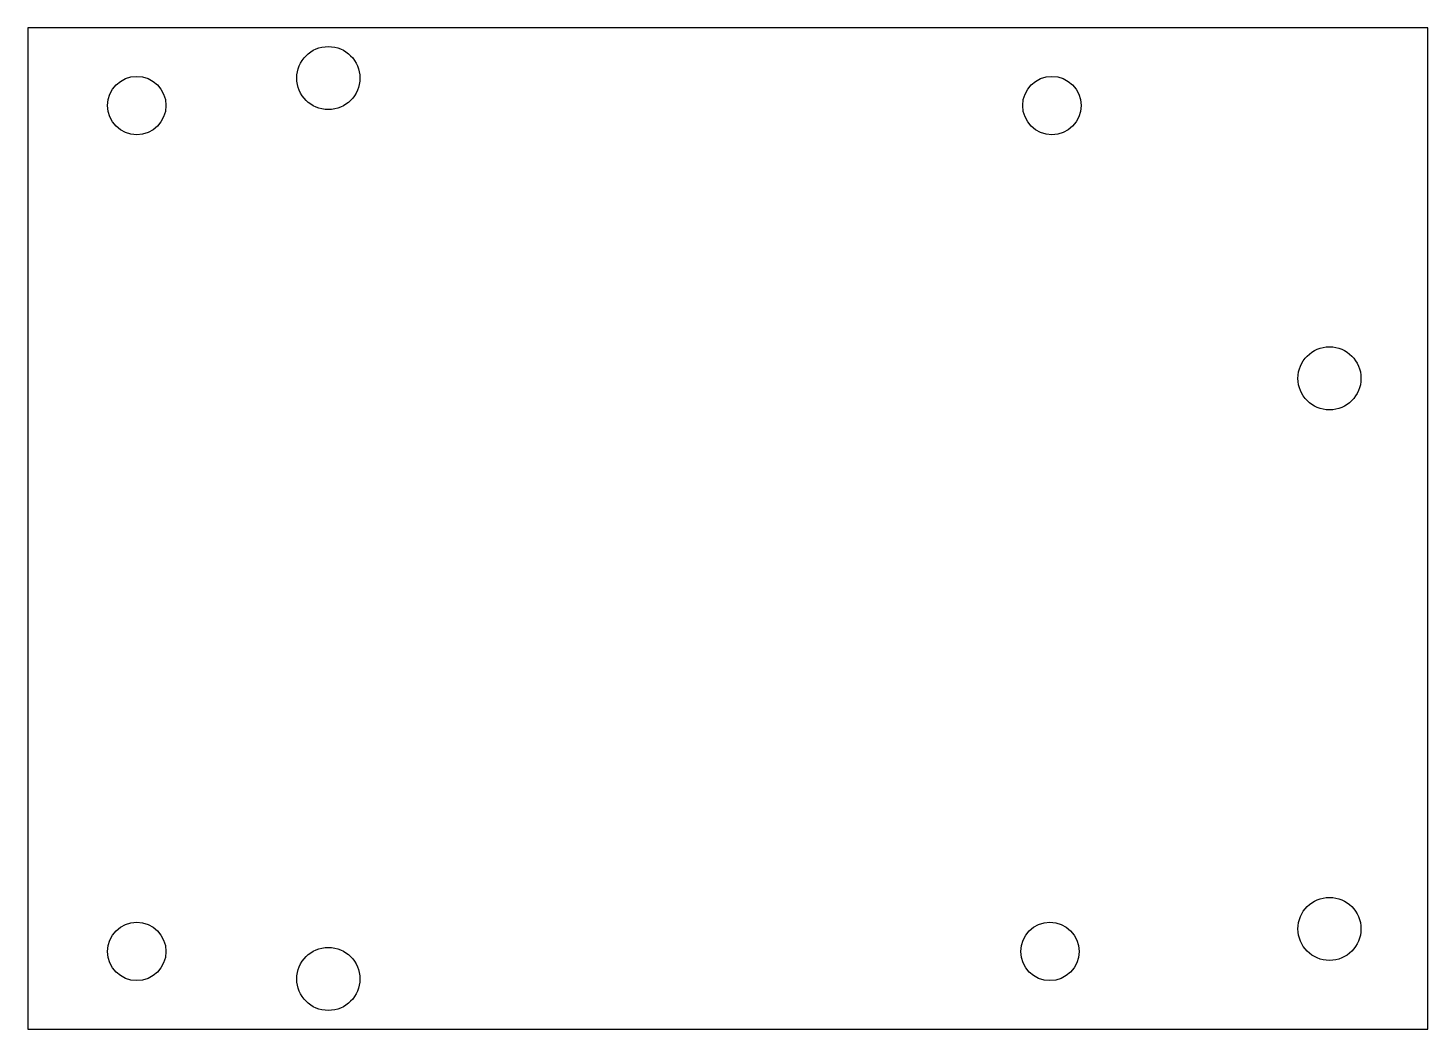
# Model space of a CAD drawing. Header units: millimetres. Extents: x -35.5 to 35.5, y -25.4 to 25.4.
import ezdxf

# ---------------------------------------------------------------- set-up
doc = ezdxf.new("R2010")
doc.units = ezdxf.units.MM
doc.layers.get('0').update_dxf_attribs({"linetype": 'CONTINUOUS'})

msp = doc.modelspace()

# ---------------------------------------------------------------- linework, layer by layer
msp.add_lwpolyline([(35.52, 25.4), (-35.52, 25.4), (-35.52, -25.4), (35.52, -25.4)], close=True)
for centre, radius in [((-20.28, 22.86), 1.6), ((-30, 21.4654), 1.4803), ((16.4358, 21.4654), 1.4803), ((30.52, 7.62), 1.6), ((30.52, -20.32), 1.6), ((-30, -21.4654), 1.4803), ((16.3358, -21.4654), 1.4803), ((-20.28, -22.86), 1.6)]:
    msp.add_circle(centre, radius)

doc.saveas('drawing.dxf')
